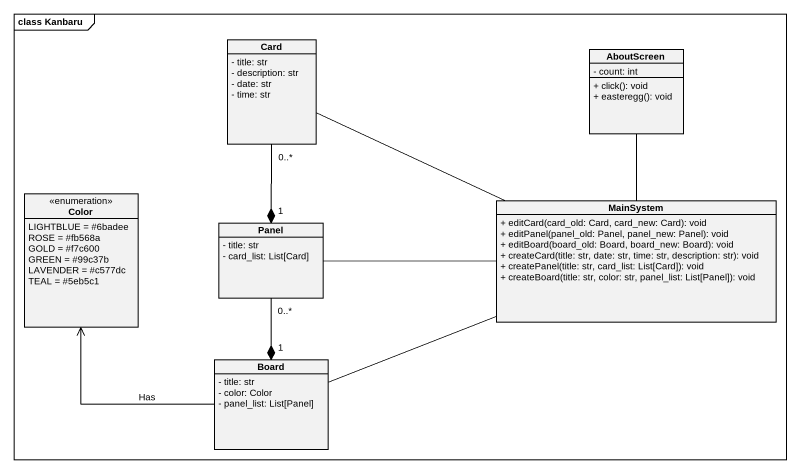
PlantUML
@startuml
mainframe class Kanbaru
hide circle
hide empty members
skinparam classAttributeIconSize 0
class "Card" as Card_ {
  - title: str
  - description: str
  - date: str
  - time: str
}
class AboutScreen {
  - count: int
  + click(): void
  + easteregg(): void
}
enum Color {
  LIGHTBLUE = #6badee
  ROSE = #fb568a
  GOLD = #f7c600
  GREEN = #99c37b
  LAVENDER = #c577dc
  TEAL = #5eb5c1
}
class Panel {
  - title: str
  - card_list: List[Card]
}
class MainSystem {
  + editCard(card_old: Card, card_new: Card): void
  + editPanel(panel_old: Panel, panel_new: Panel): void
  + editBoard(board_old: Board, board_new: Board): void
  + createCard(title: str, date: str, time: str, description: str): void
  + createPanel(title: str, card_list: List[Card]): void
  + createBoard(title: str, color: str, panel_list: List[Panel]): void
}
class Board {
  - title: str
  - color: Color
  - panel_list: List[Panel]
}
Card_ "0..*" --* "1" Panel
Panel "0..*" --* "1" Board
MainSystem -left- Card_
MainSystem -up- AboutScreen
MainSystem -left- Panel
MainSystem -left- Board
Board -up-> Color : Has
@enduml
